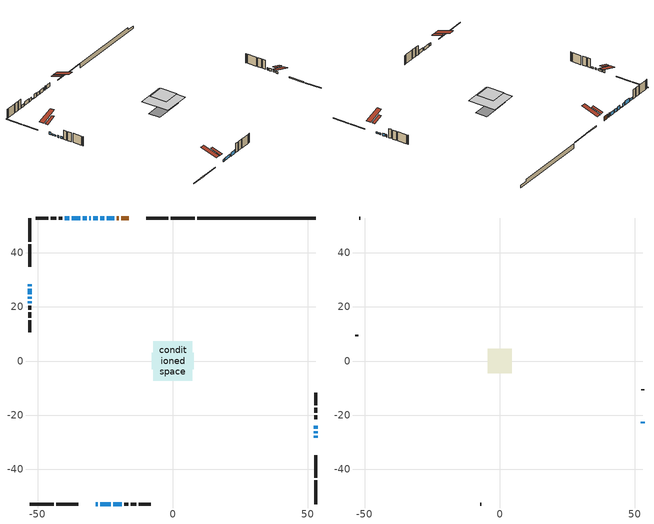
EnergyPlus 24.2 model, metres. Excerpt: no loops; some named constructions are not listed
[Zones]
conditioned space
 floor outside (Floor1 construction): -1.23,-1.23 -1.23,1.23 1.23,1.23 1.23,-1.23 z1.22
 floor adiabatic (AdiabaticFloorConstruction): -7.31,-7.31 -7.31,7.31 7.31,7.31 7.31,-7.31 z3.66
 floor foundation (Slab1 construction): -7.86,-3.11 -7.86,3.11 7.86,3.11 7.86,-3.11 z-1.22
 wall outside (RimJoist1 construction): 8.13,52.95 -0.67,52.95 / -52.95,-52.95 -44.15,-52.95 / -52.95,52.95 -52.95,44.15 / 52.95,-52.95 52.95,-44.15 z1.22:1.52
 wall outside (RimJoist2 construction): -1.6,52.95 -9.83,52.95 / -43.22,-52.95 -34.99,-52.95 / -52.95,43.22 -52.95,34.99 / 52.95,-43.22 52.95,-34.99 z1.22:1.52
 wall outside (AdiabaticWallConstruction 1): -16.35,52.95 -19.15,52.95 / -20.08,52.95 -20.8,52.95 z1.22:3.25
 wall outside (AdiabaticWallConstruction): 52.95,-28.47 52.95,-27.66 / 52.95,-26.73 52.95,-25.92 z1.22:2.18; -28.47,-52.95 -27.7,-52.95 / -52.95,28.47 -52.95,27.7 / -38.38,52.95 -39.92,52.95 z1.22:2.44; -21.73,52.95 -24.48,52.95 z1.22:3; -25.4,52.95 -26.77,52.95 / -31.91,52.95 -33.28,52.95 z1.22:2.85; -52.95,26.77 -52.95,24.79 z1.22:2.01; -52.95,23.86 -52.95,23.07 / -52.95,22.15 -52.95,21.36 z1.22:2.16; -26.78,-52.95 -22.88,-52.95 z1.22:2.77; 52.95,-25 52.95,-23.89 z1.22:2.54; -27.7,52.95 -29.48,52.95 z1.22:3.25; -30.4,52.95 -30.99,52.95 z1.22:1.57; -34.21,52.95 -37.45,52.95 z1.22:3.15; -21.95,-52.95 -18.87,-52.95 z1.22:3.06
 wall outside (Wall1 construction): -40.85,52.95 -42.29,52.95 / -17.94,-52.95 -16.49,-52.95 / -52.95,20.43 -52.95,18.98 / 52.95,-21.59 52.95,-20.14 z1.22:6.1
 wall outside (Wall2 construction): -43.22,52.95 -45.2,52.95 / -15.56,-52.95 -13.59,-52.95 / -52.95,18.05 -52.95,16.08 / 52.95,-19.21 52.95,-17.24 z1.22:6.1
 wall outside (Wall3 construction): -46.13,52.95 -50.69,52.95 / -12.66,-52.95 -8.1,-52.95 / -52.95,15.15 -52.95,10.59 / 52.95,-16.31 52.95,-11.75 z1.22:6.1
 wall foundation (FoundationWall1 construction): 9.06,52.95,-1.22 9.06,52.95,1.22 48.56,52.95,1.22 48.56,52.95,0.02 52.95,52.95,0.02 52.95,52.95,-1.22
 window (WindowConstruction): 52.95,-28.47 52.95,-27.66 z1.22:2.18
 window (WindowConstruction 13): -28.47,-52.95 -27.7,-52.95 z1.22:2.44
 window (WindowConstruction 14): -52.95,28.47 -52.95,27.7 z1.22:2.44
 window (WindowConstruction 6): 52.95,-26.73 52.95,-25.93 z1.22:2.18
 window (WindowConstruction 7): -21.73,52.95 -24.48,52.95 z1.22:3
 window (WindowConstruction 8): -25.4,52.95 -26.77,52.95 z1.22:2.84
 window (WindowConstruction 9): -52.95,26.77 -52.95,24.79 z1.22:2.01
 window (WindowConstruction 10): -52.95,23.86 -52.95,23.07 z1.22:2.16
 window (WindowConstruction 11): -26.78,-52.95 -22.88,-52.95 z1.22:2.77
 window (WindowConstruction 1): 52.95,-25 52.95,-23.89 z1.22:2.54
 window (WindowConstruction 15): -27.7,52.95 -29.48,52.95 z1.22:3.25
 window (WindowConstruction 16): -30.41,52.95 -30.98,52.95 z1.22:1.56
 window (WindowConstruction 2): -31.91,52.95 -33.28,52.95 z1.22:2.84
 window (WindowConstruction 3): -34.21,52.95 -37.45,52.95 z1.22:3.15
 window (WindowConstruction 4): -52.95,22.14 -52.95,21.36 z1.22:2.16
 window (WindowConstruction 5): -21.95,-52.95 -18.87,-52.95 z1.22:3.06
 window (WindowConstruction 12): -38.38,52.95 -39.92,52.95 z1.22:2.44
 door (Door): -16.35,52.95 -19.15,52.95 z1.22:3.25
 door (Door 1): -20.08,52.95 -20.8,52.95 z1.22:3.25
 ceiling adiabatic (AdiabaticFloorConstruction): 7.31,-7.31 7.31,7.31 -7.31,7.31 -7.31,-7.31 z3.66
 roof outside (Roof2 construction): -15.42,52.95,6.1 -15.42,47.53,7.9 -13.99,47.53,7.9 -13.99,52.95,6.1; -29.4,-52.95,6.1 -29.4,-47.53,7.9 -30.83,-47.53,7.9 -30.83,-52.95,6.1; -52.95,29.4,6.1 -47.53,29.4,7.9 -47.53,30.83,7.9 -52.95,30.83,6.1; 52.95,-29.4,6.1 47.53,-29.4,7.9 47.53,-30.83,7.9 52.95,-30.83,6.1
attic - vented
 floor to conditioned space (Floor2 construction Reversed): -4.49,-4.49 -4.49,4.49 4.49,4.49 4.49,-4.49 z6.1
 wall outside (AdiabaticWallConstruction): 52.95,-22.96 52.95,-22.52 z1.22:2.44
 wall outside (Wall4 construction): -51.62,52.95 -52.02,52.95 / -7.17,-52.95 -6.76,-52.95 / -52.95,9.66 -52.95,9.25 / 52.95,-10.82 52.95,-10.41 z1.22:6.1
 window (WindowConstruction 17): 52.95,-22.96 52.95,-22.52 z1.22:2.44
 roof outside (Roof1 construction): -13.07,52.95,6.1 -13.07,44.2,9.01 -10.76,44.2,9.01 -10.76,52.95,6.1; -31.76,-52.95,6.1 -31.76,-44.2,9.01 -34.06,-44.2,9.01 -34.06,-52.95,6.1; -52.95,31.76,6.1 -44.2,31.76,9.01 -44.2,34.06,9.01 -52.95,34.06,6.1; 52.95,-31.76,6.1 44.2,-31.76,9.01 44.2,-34.06,9.01 52.95,-34.06,6.1
[Material] Roughness=Rough; Thermal Absorptance=0.9
Name | Thickness {m} | Conductivity {W/m-K} | Density {kg/m3} | Specific Heat {J/kg-K} | Solar Absorptance | Visible Absorptance
ceiling loosefill ins | 0.169333 | 0.0480833 | 16.02 | 1046.75 | 0.7 | 0.7
ceiling stud and cavity | 0.1397 | 0.090983 | 65.682 | 1177.47 | 0.7 | 0.7
gypsum board | 0.0127 | 0.160291 | 801 | 837.4 | 0.6 | 0.6
[Construction]
Floor2 construction: ceiling loosefill ins, ceiling stud and cavity, gypsum board
[EnergyManagementSystem:ProgramCallingManager]
fridge_schedule_program_calling_manager: BeginZoneTimestepAfterInitHeatBalance; fridge_schedule_program
infil_program_calling_manager: BeginZoneTimestepAfterInitHeatBalance; infil_program
natural_vent_program_calling_manager: BeginZoneTimestepAfterInitHeatBalance; natural_vent_program
total_airflows_program_calling_manager: EndOfZoneTimestepAfterZoneReporting; total_airflows_program
total_loads_program_calling_manager: EndOfZoneTimestepAfterZoneReporting; total_loads_program
unmet_hours_program_calling_manager: EndOfZoneTimestepBeforeZoneReporting; unmet_hours_program
water_heater_EC_adj_ProgramManager: EndOfSystemTimestepBeforeHVACReporting; water_heater_EC_adj
[EnergyManagementSystem:OutputVariable] Type of Data in Variable=Summed; Update Frequency=ZoneTimestep
Name | EMS Variable | EMS Program or Subroutine | Units
loads_htg_tot_peakload_outvar; loads_htg_tot_annual_outvar; Energy Management System Output Variable 1; Energy Management System Output Variable 45 | loads_htg_tot | total_loads_program | J
loads_clg_tot_peakload_outvar; loads_clg_tot_annual_outvar; Energy Management System Output Variable 2; Energy Management System Output Variable 46 | loads_clg_tot | total_loads_program | J
htg_unmet_hours_annual_outvar; Energy Management System Output Variable 3 | htg_unmet_hours | unmet_hours_program | hr
clg_unmet_hours_annual_outvar; Energy Management System Output Variable 4 | clg_unmet_hours | unmet_hours_program | hr
loads_htg_roofs_annual_outvar; Energy Management System Output Variable 5 | loads_htg_roofs | component_loads_program | J
loads_htg_ceilings_annual_outvar; Energy Management System Output Variable 6 | loads_htg_ceilings | component_loads_program | J
loads_htg_walls_annual_outvar; Energy Management System Output Variable 7 | loads_htg_walls | component_loads_program | J
loads_htg_rim_joists_annual_outvar; Energy Management System Output Variable 8 | loads_htg_rim_joists | component_loads_program | J
loads_htg_foundation_walls_annual_outvar; Energy Management System Output Variable 9 | loads_htg_foundation_walls | component_loads_program | J
loads_htg_doors_annual_outvar; Energy Management System Output Variable 10 | loads_htg_doors | component_loads_program | J
loads_htg_windows_conduction_annual_outvar; Energy Management System Output Variable 11 | loads_htg_windows_conduction | component_loads_program | J
loads_htg_windows_solar_annual_outvar; Energy Management System Output Variable 12 | loads_htg_windows_solar | component_loads_program | J
loads_htg_skylights_conduction_annual_outvar; Energy Management System Output Variable 13 | loads_htg_skylights_conduction | component_loads_program | J
loads_htg_skylights_solar_annual_outvar; Energy Management System Output Variable 14 | loads_htg_skylights_solar | component_loads_program | J
loads_htg_floors_annual_outvar; Energy Management System Output Variable 15 | loads_htg_floors | component_loads_program | J
loads_htg_slabs_annual_outvar; Energy Management System Output Variable 16 | loads_htg_slabs | component_loads_program | J
loads_htg_internal_mass_annual_outvar; Energy Management System Output Variable 17 | loads_htg_internal_mass | component_loads_program | J
loads_htg_infil_annual_outvar; Energy Management System Output Variable 18 | loads_htg_infil | component_loads_program | J
loads_htg_natvent_annual_outvar; Energy Management System Output Variable 19 | loads_htg_natvent | component_loads_program | J
loads_htg_mechvent_annual_outvar; Energy Management System Output Variable 20 | loads_htg_mechvent | component_loads_program | J
loads_htg_whf_annual_outvar; Energy Management System Output Variable 21 | loads_htg_whf | component_loads_program | J
loads_htg_ducts_annual_outvar; Energy Management System Output Variable 22 | loads_htg_ducts | component_loads_program | J
loads_htg_intgains_annual_outvar; Energy Management System Output Variable 23 | loads_htg_intgains | component_loads_program | J
loads_htg_lighting_annual_outvar; Energy Management System Output Variable 24 | loads_htg_lighting | component_loads_program | J
loads_clg_roofs_annual_outvar; Energy Management System Output Variable 25 | loads_clg_roofs | component_loads_program | J
loads_clg_ceilings_annual_outvar; Energy Management System Output Variable 26 | loads_clg_ceilings | component_loads_program | J
loads_clg_walls_annual_outvar; Energy Management System Output Variable 27 | loads_clg_walls | component_loads_program | J
loads_clg_rim_joists_annual_outvar; Energy Management System Output Variable 28 | loads_clg_rim_joists | component_loads_program | J
loads_clg_foundation_walls_annual_outvar; Energy Management System Output Variable 29 | loads_clg_foundation_walls | component_loads_program | J
loads_clg_doors_annual_outvar; Energy Management System Output Variable 30 | loads_clg_doors | component_loads_program | J
loads_clg_windows_conduction_annual_outvar; Energy Management System Output Variable 31 | loads_clg_windows_conduction | component_loads_program | J
loads_clg_windows_solar_annual_outvar; Energy Management System Output Variable 32 | loads_clg_windows_solar | component_loads_program | J
loads_clg_skylights_conduction_annual_outvar; Energy Management System Output Variable 33 | loads_clg_skylights_conduction | component_loads_program | J
loads_clg_skylights_solar_annual_outvar; Energy Management System Output Variable 34 | loads_clg_skylights_solar | component_loads_program | J
loads_clg_floors_annual_outvar; Energy Management System Output Variable 35 | loads_clg_floors | component_loads_program | J
loads_clg_slabs_annual_outvar; Energy Management System Output Variable 36 | loads_clg_slabs | component_loads_program | J
loads_clg_internal_mass_annual_outvar; Energy Management System Output Variable 37 | loads_clg_internal_mass | component_loads_program | J
loads_clg_infil_annual_outvar; Energy Management System Output Variable 38 | loads_clg_infil | component_loads_program | J
loads_clg_natvent_annual_outvar; Energy Management System Output Variable 39 | loads_clg_natvent | component_loads_program | J
loads_clg_mechvent_annual_outvar; Energy Management System Output Variable 40 | loads_clg_mechvent | component_loads_program | J
loads_clg_whf_annual_outvar; Energy Management System Output Variable 41 | loads_clg_whf | component_loads_program | J
loads_clg_ducts_annual_outvar; Energy Management System Output Variable 42 | loads_clg_ducts | component_loads_program | J
loads_clg_intgains_annual_outvar; Energy Management System Output Variable 43 | loads_clg_intgains | component_loads_program | J
loads_clg_lighting_annual_outvar; Energy Management System Output Variable 44 | loads_clg_lighting | component_loads_program | J
[Schedule:Day:Interval]
interior lighting schedule day: No, 01:00, 0.108182, 04:00, 0.0901515, 05:00, 0.0991667, 06:00, 0.162273, 07:00, 0.270455, 08:00, 0.342576, 10:00, 0.369621, 11:00, 0.351591, 12:00, 0.333561, 13:00, 0.324545, 14:00, 0.31553, 15:00, 0.333561, 16:00, 0.369621, 17:00, 0.450758, 18:00, 0.585985, 19:00, 0.775303, 20:00, 0.955606, 21:00, 0.991667, 22:00, 0.712197, 23:00, 0.360606, 24:00, 0.162273
interior lighting schedule day 1: No, 01:00, 0.100909, 04:00, 0.0840909, 05:00, 0.0925, 06:00, 0.151364, 07:00, 0.252273, 08:00, 0.319545, 10:00, 0.344773, 11:00, 0.327955, 12:00, 0.311136, 13:00, 0.302727, 14:00, 0.294318, 15:00, 0.311136, 16:00, 0.344773, 17:00, 0.420455, 18:00, 0.546591, 19:00, 0.723182, 20:00, 0.891364, 21:00, 0.925, 22:00, 0.664318, 23:00, 0.336364, 24:00, 0.151364
interior lighting schedule day 2: No, 01:00, 0.0927273, 04:00, 0.0772727, 05:00, 0.085, 06:00, 0.139091, 07:00, 0.231818, 08:00, 0.293636, 10:00, 0.316818, 11:00, 0.301364, 12:00, 0.285909, 13:00, 0.278182, 14:00, 0.270455, 15:00, 0.285909, 16:00, 0.316818, 17:00, 0.386364, 18:00, 0.502273, 19:00, 0.664545, 20:00, 0.819091, 21:00, 0.85, 22:00, 0.610455, 23:00, 0.309091, 24:00, 0.139091
interior lighting schedule day 3: No, 01:00, 0.0845455, 04:00, 0.0704545, 05:00, 0.0775, 06:00, 0.126818, 07:00, 0.211364, 08:00, 0.267727, 10:00, 0.288864, 11:00, 0.274773, 12:00, 0.260682, 13:00, 0.253636, 14:00, 0.246591, 15:00, 0.260682, 16:00, 0.288864, 17:00, 0.352273, 18:00, 0.457955, 19:00, 0.605909, 20:00, 0.746818, 21:00, 0.775, 22:00, 0.556591, 23:00, 0.281818, 24:00, 0.126818
interior lighting schedule day 4: No, 01:00, 0.0763636, 04:00, 0.0636364, 05:00, 0.07, 06:00, 0.114545, 07:00, 0.190909, 08:00, 0.241818, 10:00, 0.260909, 11:00, 0.248182, 12:00, 0.235455, 13:00, 0.229091, 14:00, 0.222727, 15:00, 0.235455, 16:00, 0.260909, 17:00, 0.318182, 18:00, 0.413636, 19:00, 0.547273, 20:00, 0.674545, 21:00, 0.7, 22:00, 0.502727, 23:00, 0.254545, 24:00, 0.114545
interior lighting schedule day 5: No, 01:00, 0.0727273, 04:00, 0.0606061, 05:00, 0.0666667, 06:00, 0.109091, 07:00, 0.181818, 08:00, 0.230303, 10:00, 0.248485, 11:00, 0.236364, 12:00, 0.224242, 13:00, 0.218182, 14:00, 0.212121, 15:00, 0.224242, 16:00, 0.248485, 17:00, 0.30303, 18:00, 0.393939, 19:00, 0.521212, 20:00, 0.642424, 21:00, 0.666667, 22:00, 0.478788, 23:00, 0.242424, 24:00, 0.109091
interior lighting schedule day 6: No, 01:00, 0.0745455, 04:00, 0.0621212, 05:00, 0.0683333, 06:00, 0.111818, 07:00, 0.186364, 08:00, 0.236061, 10:00, 0.254697, 11:00, 0.242273, 12:00, 0.229848, 13:00, 0.223636, 14:00, 0.217424, 15:00, 0.229848, 16:00, 0.254697, 17:00, 0.310606, 18:00, 0.403788, 19:00, 0.534242, 20:00, 0.658485, 21:00, 0.683333, 22:00, 0.490758, 23:00, 0.248485, 24:00, 0.111818
interior lighting schedule day 7: No, 01:00, 0.08, 04:00, 0.0666667, 05:00, 0.0733333, 06:00, 0.12, 07:00, 0.2, 08:00, 0.253333, 10:00, 0.273333, 11:00, 0.26, 12:00, 0.246667, 13:00, 0.24, 14:00, 0.233333, 15:00, 0.246667, 16:00, 0.273333, 17:00, 0.333333, 18:00, 0.433333, 19:00, 0.573333, 20:00, 0.706667, 21:00, 0.733333, 22:00, 0.526667, 23:00, 0.266667, 24:00, 0.12
interior lighting schedule day 8: No, 01:00, 0.0890909, 04:00, 0.0742424, 05:00, 0.0816667, 06:00, 0.133636, 07:00, 0.222727, 08:00, 0.282121, 10:00, 0.304394, 11:00, 0.289545, 12:00, 0.274697, 13:00, 0.267273, 14:00, 0.259848, 15:00, 0.274697, 16:00, 0.304394, 17:00, 0.371212, 18:00, 0.482576, 19:00, 0.638485, 20:00, 0.78697, 21:00, 0.816667, 22:00, 0.586515, 23:00, 0.29697, 24:00, 0.133636
interior lighting schedule day 9: No, 01:00, 0.0972727, 04:00, 0.0810606, 05:00, 0.0891667, 06:00, 0.145909, 07:00, 0.243182, 08:00, 0.30803, 10:00, 0.332348, 11:00, 0.316136, 12:00, 0.299924, 13:00, 0.291818, 14:00, 0.283712, 15:00, 0.299924, 16:00, 0.332348, 17:00, 0.405303, 18:00, 0.526894, 19:00, 0.697121, 20:00, 0.859242, 21:00, 0.891667, 22:00, 0.640379, 23:00, 0.324242, 24:00, 0.145909
interior lighting schedule day 10: No, 01:00, 0.105455, 04:00, 0.0878788, 05:00, 0.0966667, 06:00, 0.158182, 07:00, 0.263636, 08:00, 0.333939, 10:00, 0.360303, 11:00, 0.342727, 12:00, 0.325152, 13:00, 0.316364, 14:00, 0.307576, 15:00, 0.325152, 16:00, 0.360303, 17:00, 0.439394, 18:00, 0.571212, 19:00, 0.755758, 20:00, 0.931515, 21:00, 0.966667, 22:00, 0.694242, 23:00, 0.351515, 24:00, 0.158182
interior lighting schedule day 11: No, 01:00, 0.109091, 04:00, 0.0909091, 05:00, 0.1, 06:00, 0.163636, 07:00, 0.272727, 08:00, 0.345455, 10:00, 0.372727, 11:00, 0.354545, 12:00, 0.336364, 13:00, 0.327273, 14:00, 0.318182, 15:00, 0.336364, 16:00, 0.372727, 17:00, 0.454545, 18:00, 0.590909, 19:00, 0.781818, 20:00, 0.963636, 21:00, 1, 22:00, 0.718182, 23:00, 0.363636, 24:00, 0.163636
interior lighting schedule default day; occupants schedule default day; clothes dryer schedule default day; cooking range schedule default day; misc plug loads schedule default day; general water use schedule default day; heating setpoint default day; cooling setpoint default day; clothes dryer exhaust 0 schedule default day; cooling season schedule day; cooling season schedule day 2; cooling season schedule default day; exterior lighting schedule default day; natural vent schedule default day: No, 24:00, 0
occupants schedule day: No, 05:00, 0.426829, 06:00, 0.719512, 07:00, 1, 08:00, 0.670732, 09:00, 0.329268, 14:00, 0.170732, 15:00, 0.231707, 16:00, 0.329268, 17:00, 0.5, 18:00, 0.670732, 19:00, 0.829268, 21:00, 1, 22:00, 0.853659, 23:00, 0.646341, 24:00, 0.426829
clothes dryer schedule day; clothes dryer exhaust 0 schedule day: No, 01:00, 0.123457, 02:00, 0.0740741, 03:00, 0.0493827, 04:00, 0.0246914, 05:00, 0.0493827, 06:00, 0.0740741, 07:00, 0.197531, 08:00, 0.395062, 09:00, 0.592593, 10:00, 0.839506, 11:00, 0.962963, 12:00, 1, 13:00, 0.91358, 14:00, 0.82716, 15:00, 0.716049, 16:00, 0.753086, 17:00, 0.679012, 18:00, 0.666667, 20:00, 0.62963, 21:00, 0.641975, 22:00, 0.666667, 23:00, 0.54321, 24:00, 0.296296
cooking range schedule day: No, 05:00, 0.0597015, 06:00, 0.11194, 07:00, 0.171642, 08:00, 0.291045, 11:00, 0.343284, 12:00, 0.402985, 13:00, 0.462687, 14:00, 0.343284, 15:00, 0.291045, 16:00, 0.402985, 17:00, 0.567164, 18:00, 1, 19:00, 0.850746, 20:00, 0.432836, 21:00, 0.291045, 22:00, 0.231343, 23:00, 0.171642, 24:00, 0.11194
misc plug loads schedule day: No, 06:00, 0.705882, 07:00, 0.745098, 08:00, 0.803922, 15:00, 0.823529, 16:00, 0.862745, 17:00, 0.921569, 18:00, 0.980392, 19:00, 1, 20:00, 0.980392, 21:00, 0.941176, 22:00, 0.862745, 23:00, 0.784314, 24:00, 0.72549
general water use schedule day: No, 01:00, 0.315068, 03:00, 0.287671, 04:00, 0.342466, 05:00, 0.369863, 06:00, 0.520548, 07:00, 0.60274, 08:00, 0.534247, 10:00, 0.506849, 11:00, 0.465753, 14:00, 0.479452, 15:00, 0.534247, 16:00, 0.589041, 17:00, 0.69863, 18:00, 0.876712, 19:00, 0.890411, 20:00, 0.986301, 21:00, 1, 22:00, 0.863014, 23:00, 0.616438, 24:00, 0.465753
heating setpoint day: No, 24:00, 21
cooling setpoint day: No, 24:00, 25
cooling season schedule day 1: No, 24:00, 1
exterior lighting schedule day: No, 01:00, 0.566667, 03:00, 0.524167, 05:00, 0.495833, 06:00, 0.5525, 07:00, 0.623333, 08:00, 0.580833, 09:00, 0.439167, 10:00, 0.354167, 12:00, 0.34, 13:00, 0.354167, 14:00, 0.396667, 15:00, 0.425, 16:00, 0.495833, 17:00, 0.623333, 18:00, 0.793333, 19:00, 0.906667, 20:00, 0.963333, 21:00, 0.991667, 22:00, 0.920833, 23:00, 0.793333, 24:00, 0.665833
exterior lighting schedule day 1: No, 01:00, 0.528571, 03:00, 0.488929, 05:00, 0.4625, 06:00, 0.515357, 07:00, 0.581429, 08:00, 0.541786, 09:00, 0.409643, 10:00, 0.330357, 12:00, 0.317143, 13:00, 0.330357, 14:00, 0.37, 15:00, 0.396429, 16:00, 0.4625, 17:00, 0.581429, 18:00, 0.74, 19:00, 0.845714, 20:00, 0.898571, 21:00, 0.925, 22:00, 0.858929, 23:00, 0.74, 24:00, 0.621071
exterior lighting schedule day 10: No, 01:00, 0.552381, 03:00, 0.510952, 05:00, 0.483333, 06:00, 0.538571, 07:00, 0.607619, 08:00, 0.56619, 09:00, 0.428095, 10:00, 0.345238, 12:00, 0.331429, 13:00, 0.345238, 14:00, 0.386667, 15:00, 0.414286, 16:00, 0.483333, 17:00, 0.607619, 18:00, 0.773333, 19:00, 0.88381, 20:00, 0.939048, 21:00, 0.966667, 22:00, 0.897619, 23:00, 0.773333, 24:00, 0.649048
exterior lighting schedule day 11: No, 01:00, 0.571429, 03:00, 0.528571, 05:00, 0.5, 06:00, 0.557143, 07:00, 0.628571, 08:00, 0.585714, 09:00, 0.442857, 10:00, 0.357143, 12:00, 0.342857, 13:00, 0.357143, 14:00, 0.4, 15:00, 0.428571, 16:00, 0.5, 17:00, 0.628571, 18:00, 0.8, 19:00, 0.914286, 20:00, 0.971429, 21:00, 1, 22:00, 0.928571, 23:00, 0.8, 24:00, 0.671429
exterior lighting schedule day 2: No, 01:00, 0.485714, 03:00, 0.449286, 05:00, 0.425, 06:00, 0.473571, 07:00, 0.534286, 08:00, 0.497857, 09:00, 0.376429, 10:00, 0.303571, 12:00, 0.291429, 13:00, 0.303571, 14:00, 0.34, 15:00, 0.364286, 16:00, 0.425, 17:00, 0.534286, 18:00, 0.68, 19:00, 0.777143, 20:00, 0.825714, 21:00, 0.85, 22:00, 0.789286, 23:00, 0.68, 24:00, 0.570714
exterior lighting schedule day 3: No, 01:00, 0.442857, 03:00, 0.409643, 05:00, 0.3875, 06:00, 0.431786, 07:00, 0.487143, 08:00, 0.453929, 09:00, 0.343214, 10:00, 0.276786, 12:00, 0.265714, 13:00, 0.276786, 14:00, 0.31, 15:00, 0.332143, 16:00, 0.3875, 17:00, 0.487143, 18:00, 0.62, 19:00, 0.708571, 20:00, 0.752857, 21:00, 0.775, 22:00, 0.719643, 23:00, 0.62, 24:00, 0.520357
exterior lighting schedule day 4: No, 01:00, 0.4, 03:00, 0.37, 05:00, 0.35, 06:00, 0.39, 07:00, 0.44, 08:00, 0.41, 09:00, 0.31, 10:00, 0.25, 12:00, 0.24, 13:00, 0.25, 14:00, 0.28, 15:00, 0.3, 16:00, 0.35, 17:00, 0.44, 18:00, 0.56, 19:00, 0.64, 20:00, 0.68, 21:00, 0.7, 22:00, 0.65, 23:00, 0.56, 24:00, 0.47
exterior lighting schedule day 5: No, 01:00, 0.380952, 03:00, 0.352381, 05:00, 0.333333, 06:00, 0.371429, 07:00, 0.419048, 08:00, 0.390476, 09:00, 0.295238, 10:00, 0.238095, 12:00, 0.228571, 13:00, 0.238095, 14:00, 0.266667, 15:00, 0.285714, 16:00, 0.333333, 17:00, 0.419048, 18:00, 0.533333, 19:00, 0.609524, 20:00, 0.647619, 21:00, 0.666667, 22:00, 0.619048, 23:00, 0.533333, 24:00, 0.447619
exterior lighting schedule day 6: No, 01:00, 0.390476, 03:00, 0.36119, 05:00, 0.341667, 06:00, 0.380714, 07:00, 0.429524, 08:00, 0.400238, 09:00, 0.302619, 10:00, 0.244048, 12:00, 0.234286, 13:00, 0.244048, 14:00, 0.273333, 15:00, 0.292857, 16:00, 0.341667, 17:00, 0.429524, 18:00, 0.546667, 19:00, 0.624762, 20:00, 0.66381, 21:00, 0.683333, 22:00, 0.634524, 23:00, 0.546667, 24:00, 0.45881
exterior lighting schedule day 7: No, 01:00, 0.419048, 03:00, 0.387619, 05:00, 0.366667, 06:00, 0.408571, 07:00, 0.460952, 08:00, 0.429524, 09:00, 0.324762, 10:00, 0.261905, 12:00, 0.251429, 13:00, 0.261905, 14:00, 0.293333, 15:00, 0.314286, 16:00, 0.366667, 17:00, 0.460952, 18:00, 0.586667, 19:00, 0.670476, 20:00, 0.712381, 21:00, 0.733333, 22:00, 0.680952, 23:00, 0.586667, 24:00, 0.492381
exterior lighting schedule day 8: No, 01:00, 0.466667, 03:00, 0.431667, 05:00, 0.408333, 06:00, 0.455, 07:00, 0.513333, 08:00, 0.478333, 09:00, 0.361667, 10:00, 0.291667, 12:00, 0.28, 13:00, 0.291667, 14:00, 0.326667, 15:00, 0.35, 16:00, 0.408333, 17:00, 0.513333, 18:00, 0.653333, 19:00, 0.746667, 20:00, 0.793333, 21:00, 0.816667, 22:00, 0.758333, 23:00, 0.653333, 24:00, 0.548333
exterior lighting schedule day 9: No, 01:00, 0.509524, 03:00, 0.47131, 05:00, 0.445833, 06:00, 0.496786, 07:00, 0.560476, 08:00, 0.522262, 09:00, 0.394881, 10:00, 0.318452, 12:00, 0.305714, 13:00, 0.318452, 14:00, 0.356667, 15:00, 0.382143, 16:00, 0.445833, 17:00, 0.560476, 18:00, 0.713333, 19:00, 0.815238, 20:00, 0.86619, 21:00, 0.891667, 22:00, 0.827976, 23:00, 0.713333, 24:00, 0.59869
[Schedule:Week:Daily]
heating setpoint Week Rule - Jan1-Dec31: heating setpoint day, heating setpoint day, heating setpoint day, heating setpoint day, heating setpoint day, heating setpoint day, heating setpoint day, heating setpoint default day, heating setpoint default day, heating setpoint default day, heating setpoint default day, heating setpoint default day
cooling setpoint Week Rule - Jan1-Dec31: cooling setpoint day, cooling setpoint day, cooling setpoint day, cooling setpoint day, cooling setpoint day, cooling setpoint day, cooling setpoint day, cooling setpoint default day, cooling setpoint default day, cooling setpoint default day, cooling setpoint default day, cooling setpoint default day
clothes dryer exhaust 0 schedule Week Rule - Jan1-Dec31: clothes dryer exhaust 0 schedule day, clothes dryer exhaust 0 schedule day, clothes dryer exhaust 0 schedule day, clothes dryer exhaust 0 schedule day, clothes dryer exhaust 0 schedule day, clothes dryer exhaust 0 schedule day, clothes dryer exhaust 0 schedule day, clothes dryer exhaust 0 schedule default day, clothes dryer exhaust 0 schedule default day, clothes dryer exhaust 0 schedule default day, clothes dryer exhaust 0 schedule default day, clothes dryer exhaust 0 schedule default day
cooling season schedule Week Rule - Jan1-May26: cooling season schedule day, cooling season schedule day, cooling season schedule day, cooling season schedule day, cooling season schedule day, cooling season schedule day, cooling season schedule day, cooling season schedule default day, cooling season schedule default day, cooling season schedule default day, cooling season schedule default day, cooling season schedule default day
cooling season schedule Week Rule - May27-Jun2: cooling season schedule day, cooling season schedule day, cooling season schedule day, cooling season schedule day, cooling season schedule day, cooling season schedule day 1, cooling season schedule day 1, cooling season schedule default day, cooling season schedule default day, cooling season schedule default day, cooling season schedule default day, cooling season schedule default day
cooling season schedule Week Rule - Jun3-Sep29: cooling season schedule day 1, cooling season schedule day 1, cooling season schedule day 1, cooling season schedule day 1, cooling season schedule day 1, cooling season schedule day 1, cooling season schedule day 1, cooling season schedule default day, cooling season schedule default day, cooling season schedule default day, cooling season schedule default day, cooling season schedule default day
cooling season schedule Week Rule - Sep30-Oct6: cooling season schedule day 1, cooling season schedule day 2, cooling season schedule day 2, cooling season schedule day 2, cooling season schedule day 2, cooling season schedule day 2, cooling season schedule day 2, cooling season schedule default day, cooling season schedule default day, cooling season schedule default day, cooling season schedule default day, cooling season schedule default day
cooling season schedule Week Rule - Oct7-Dec31: cooling season schedule day 2, cooling season schedule day 2, cooling season schedule day 2, cooling season schedule day 2, cooling season schedule day 2, cooling season schedule day 2, cooling season schedule day 2, cooling season schedule default day, cooling season schedule default day, cooling season schedule default day, cooling season schedule default day, cooling season schedule default day
exterior lighting schedule Week Rule - Jul29-Aug4: exterior lighting schedule day 6, exterior lighting schedule day 6, exterior lighting schedule day 6, exterior lighting schedule day 7, exterior lighting schedule day 7, exterior lighting schedule day 7, exterior lighting schedule day 7, exterior lighting schedule default day, exterior lighting schedule default day, exterior lighting schedule default day, exterior lighting schedule default day, exterior lighting schedule default day
exterior lighting schedule Week Rule - Aug5-Aug25: exterior lighting schedule day 7, exterior lighting schedule day 7, exterior lighting schedule day 7, exterior lighting schedule day 7, exterior lighting schedule day 7, exterior lighting schedule day 7, exterior lighting schedule day 7, exterior lighting schedule default day, exterior lighting schedule default day, exterior lighting schedule default day, exterior lighting schedule default day, exterior lighting schedule default day
exterior lighting schedule Week Rule - Aug26-Sep1: exterior lighting schedule day 7, exterior lighting schedule day 7, exterior lighting schedule day 7, exterior lighting schedule day 7, exterior lighting schedule day 7, exterior lighting schedule day 7, exterior lighting schedule day 8, exterior lighting schedule default day, exterior lighting schedule default day, exterior lighting schedule default day, exterior lighting schedule default day, exterior lighting schedule default day
exterior lighting schedule Week Rule - Sep2-Sep29: exterior lighting schedule day 8, exterior lighting schedule day 8, exterior lighting schedule day 8, exterior lighting schedule day 8, exterior lighting schedule day 8, exterior lighting schedule day 8, exterior lighting schedule day 8, exterior lighting schedule default day, exterior lighting schedule default day, exterior lighting schedule default day, exterior lighting schedule default day, exterior lighting schedule default day
exterior lighting schedule Week Rule - Sep30-Oct6: exterior lighting schedule day 8, exterior lighting schedule day 9, exterior lighting schedule day 9, exterior lighting schedule day 9, exterior lighting schedule day 9, exterior lighting schedule day 9, exterior lighting schedule day 9, exterior lighting schedule default day, exterior lighting schedule default day, exterior lighting schedule default day, exterior lighting schedule default day, exterior lighting schedule default day
exterior lighting schedule Week Rule - Oct7-Oct27: exterior lighting schedule day 9, exterior lighting schedule day 9, exterior lighting schedule day 9, exterior lighting schedule day 9, exterior lighting schedule day 9, exterior lighting schedule day 9, exterior lighting schedule day 9, exterior lighting schedule default day, exterior lighting schedule default day, exterior lighting schedule default day, exterior lighting schedule default day, exterior lighting schedule default day
exterior lighting schedule Week Rule - Oct28-Nov3: exterior lighting schedule day 9, exterior lighting schedule day 9, exterior lighting schedule day 9, exterior lighting schedule day 9, exterior lighting schedule day 10, exterior lighting schedule day 10, exterior lighting schedule day 10, exterior lighting schedule default day, exterior lighting schedule default day, exterior lighting schedule default day, exterior lighting schedule default day, exterior lighting schedule default day
exterior lighting schedule Week Rule - Nov4-Nov24: exterior lighting schedule day 10, exterior lighting schedule day 10, exterior lighting schedule day 10, exterior lighting schedule day 10, exterior lighting schedule day 10, exterior lighting schedule day 10, exterior lighting schedule day 10, exterior lighting schedule default day, exterior lighting schedule default day, exterior lighting schedule default day, exterior lighting schedule default day, exterior lighting schedule default day
exterior lighting schedule Week Rule - Nov25-Dec1: exterior lighting schedule day 10, exterior lighting schedule day 10, exterior lighting schedule day 10, exterior lighting schedule day 10, exterior lighting schedule day 10, exterior lighting schedule day 10, exterior lighting schedule day 11, exterior lighting schedule default day, exterior lighting schedule default day, exterior lighting schedule default day, exterior lighting schedule default day, exterior lighting schedule default day
exterior lighting schedule Week Rule - Dec2-Dec31: exterior lighting schedule day 11, exterior lighting schedule day 11, exterior lighting schedule day 11, exterior lighting schedule day 11, exterior lighting schedule day 11, exterior lighting schedule day 11, exterior lighting schedule day 11, exterior lighting schedule default day, exterior lighting schedule default day, exterior lighting schedule default day, exterior lighting schedule default day, exterior lighting schedule default day
natural vent schedule Week Rule - Jan1-Dec31: natural vent schedule default day, natural vent schedule default day, natural vent schedule default day, natural vent schedule default day, natural vent schedule default day, natural vent schedule default day, natural vent schedule default day, natural vent schedule default day, natural vent schedule default day, natural vent schedule default day, natural vent schedule default day, natural vent schedule default day
[Schedule:Year]
heating setpoint: heating setpoint Week Rule - Jan1-Dec31, 1, 1, 12, 31
cooling setpoint: cooling setpoint Week Rule - Jan1-Dec31, 1, 1, 12, 31
clothes dryer exhaust 0 schedule: clothes dryer exhaust 0 schedule Week Rule - Jan1-Dec31, 1, 1, 12, 31
cooling season schedule: cooling season schedule Week Rule - Jan1-May26, 1, 1, 5, 26, cooling season schedule Week Rule - May27-Jun2, 5, 27, 6, 2, cooling season schedule Week Rule - Jun3-Sep29, 6, 3, 9, 29, cooling season schedule Week Rule - Sep30-Oct6, 9, 30, 10, 6, cooling season schedule Week Rule - Oct7-Dec31, 10, 7, 12, 31
natural vent schedule: natural vent schedule Week Rule - Jan1-Dec31, 1, 1, 12, 31
